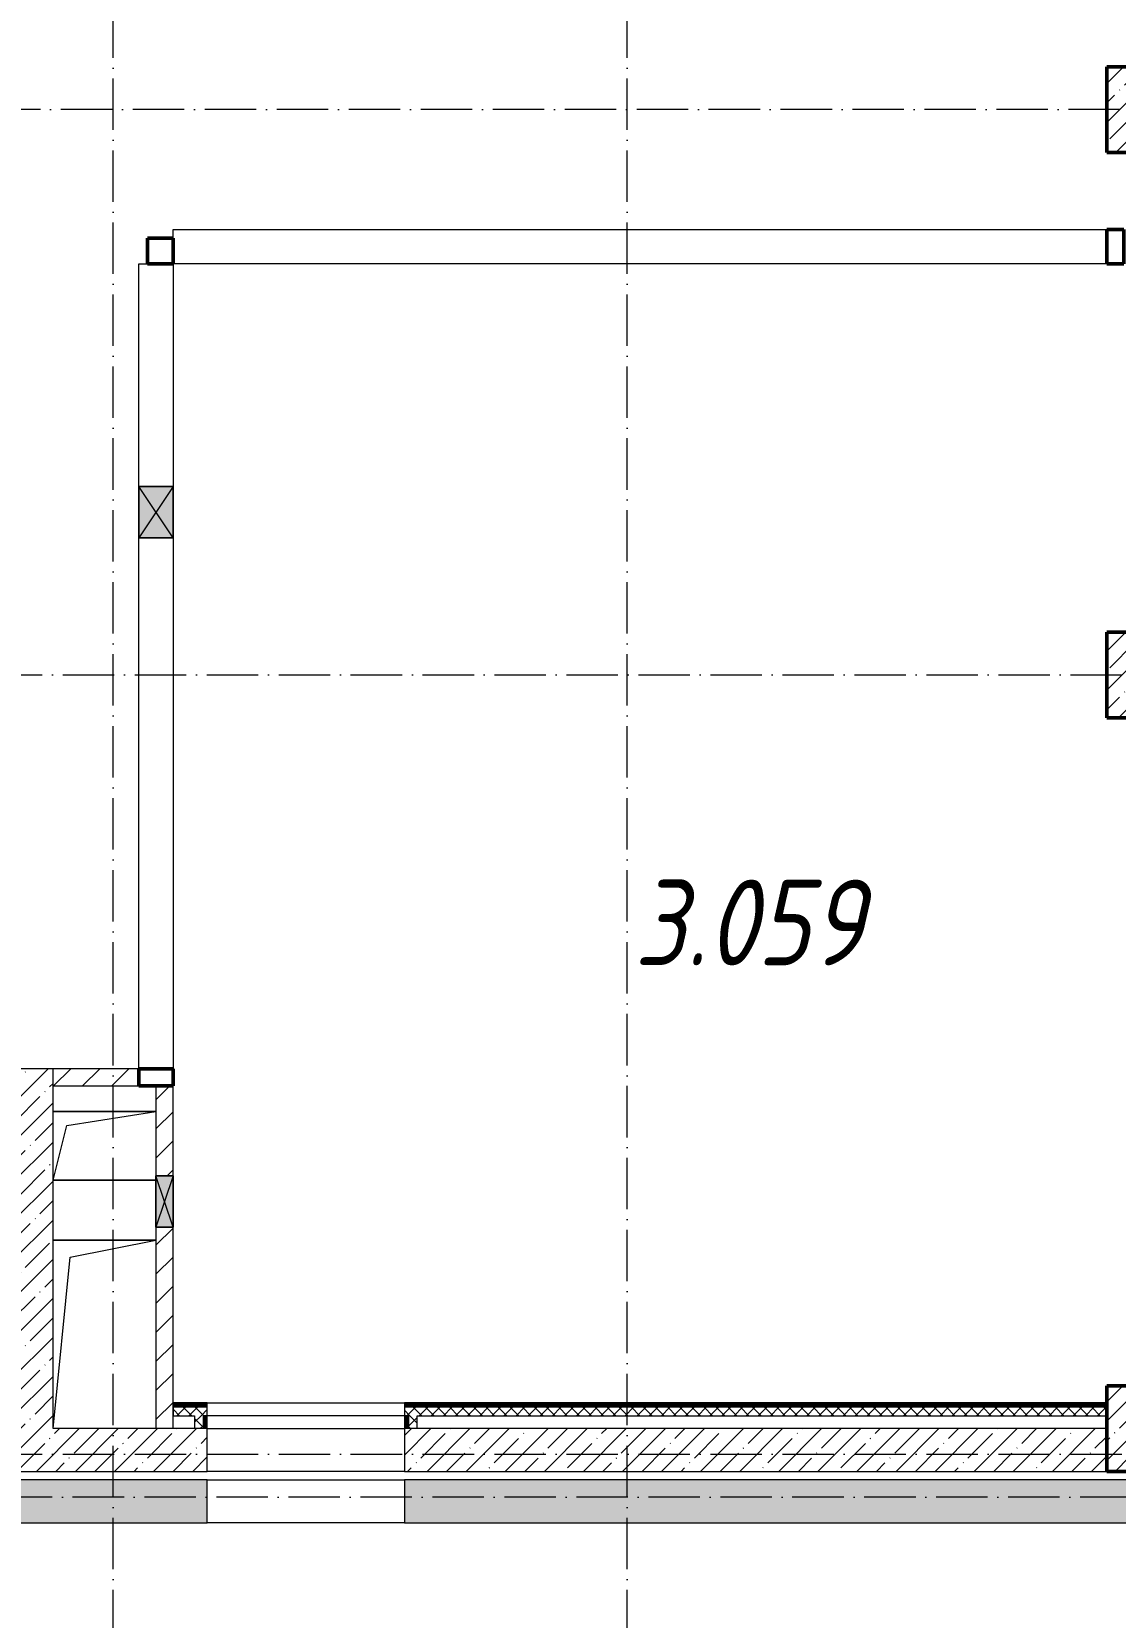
# Model space of a CAD drawing. Header units: millimetres. Extents: x -213536 to 1564669, y 70501 to 942238.
# Drawn here: x 159004 to 165329, y 467695 to 476952 of the extents above; entities that cross this region are included whole.
import ezdxf

# ---------------------------------------------------------------- set-up
doc = ezdxf.new("R2010")
doc.units = ezdxf.units.MM
doc.linetypes.add('50_200_ШТРИХ_1Т_ш5_п1_п1_', pattern=[700, 500, -100, 0, -100])
for name, color, linetype, lineweight in [('A-DETL-GENF-OTLN', 7, 'Continuous', 9), ('A-FLOR-____-OTLN', 7, 'Continuous', 9), ('A-GENM-____-OTLN', 7, 'Continuous', 9), ('A-GLAZ-____-OTLN', 7, 'Continuous', 9), ('A-WALL-____-MCUT-1', 7, 'Continuous', 9), ('A-WALL-____-MCUT-2', 7, 'Continuous', 50), ('A-WALL-____-MCUT-3', 7, 'Continuous', 9), ('A-WALL-____-OTLN', 7, 'Continuous', 9), ('A-WALL-____-PATT-1', 7, 'Continuous', 9), ('A-WALL-FNSH-MCUT-1', 7, 'Continuous', 9), ('I-WALL-____-OTLN', 7, 'Continuous', 9), ('S-COLS-____-MCUT', 7, 'Continuous', 50), ('S-COLS-____-OTLN', 7, 'Continuous', 9), ('S-GRID-____-OTLN-1', 7, '50_200_ШТРИХ_1Т_ш5_п1_п1_', 9), ('Марки помещений', 7, 'Continuous', 9)]:
    doc.layers.add(name, color=color, linetype=linetype, lineweight=lineweight)
doc.layers.add('A-WALL-____-PATT-3', color=9, linetype='Continuous', lineweight=9, true_color=0x808080)
doc.styles.add('ISOCPEUR_I_2', font='isocpeui.ttf', dxfattribs={"width": 0.85, "height": 2.3})
pattern_1 = [(45, (142429.06, 459015.94), (-84.8528, 84.8528), [])]
pattern_2 = [(45, (142429.06, 459015.94), (-114.0493, 114.0493), []), (45, (142543.1, 459015.94), (-114.0493, 114.0493), [201.612, -40.322, 3.353, -36.97])]
pattern_3 = [(45, (142429.057, 459015.94), (-35.35534, 35.35534), []), (135, (142429.057, 459015.94), (-35.35534, -35.35534), [])]

# ---------------------------------------------------------------- blocks, each defined once
blk = doc.blocks.new('BSC_Колонна _Прямоугольная - 500х700-V123-АР1_План отверстий 3 этажа в осях 1-64_А-ГГ')
at = {"layer": 'S-COLS-____-OTLN'}
h = blk.add_hatch(dxfattribs=at)
h.set_pattern_fill('FP_146', color=256, style=0, pattern_type=2)
h.set_pattern_definition([(315, (-9781.04, 23200), (114.0493, 114.0493), []), (315, (-9781.04, 23085.95), (114.0493, 114.0493), [201.613, -40.323, 3.353, -36.97])])
h.paths.add_polyline_path([(-250, 350), (-250, -350), (250, -350), (250, 350)], flags=0)
at = {"layer": 'S-COLS-____-MCUT'}
for p, q in [((250, 350), (-250, 350)), ((-250, 350), (-250, -350)), ((250, -350), (250, 350)), ((-250, -350), (250, -350))]:
    blk.add_line(p, q, dxfattribs=at)
blk = doc.blocks.new('BSC_Колонна _Прямоугольная - 500х700-V125-АР1_План отверстий 3 этажа в осях 1-64_А-ГГ')
at = {"layer": 'S-COLS-____-OTLN'}
h = blk.add_hatch(dxfattribs=at)
h.set_pattern_fill('FP_148', color=256, style=0, pattern_type=2)
h.set_pattern_definition([(315, (-17481.04, 23200), (114.04925, 114.04925), []), (315, (-17481.04, 23085.95), (114.04925, 114.04925), [201.613, -40.323, 3.353, -36.97])])
h.paths.add_polyline_path([(-250, 350), (-250, -350), (250, -350), (250, 350)], flags=0)
at = {"layer": 'S-COLS-____-MCUT'}
for p, q in [((250, 350), (-250, 350)), ((-250, 350), (-250, -350)), ((250, -350), (250, 350)), ((-250, -350), (250, -350))]:
    blk.add_line(p, q, dxfattribs=at)
blk = doc.blocks.new('BSC_Колонна _Прямоугольная - 500х700-V130-АР1_План отверстий 3 этажа в осях 1-64_А-ГГ')
at = {"layer": 'S-COLS-____-OTLN'}
h = blk.add_hatch(dxfattribs=at)
h.set_pattern_fill('FP_153', color=256, style=0, pattern_type=2)
h.set_pattern_definition([(315, (-14181.04, 23200), (114.04925, 114.04925), []), (315, (-14181.04, 23085.95), (114.04925, 114.04925), [201.613, -40.323, 3.353, -36.97])])
h.paths.add_polyline_path([(-250, 350), (-250, -350), (250, -350), (250, 350)], flags=0)
at = {"layer": 'S-COLS-____-MCUT'}
for p, q in [((250, 350), (-250, 350)), ((-250, 350), (-250, -350)), ((250, -350), (250, 350)), ((-250, -350), (250, -350))]:
    blk.add_line(p, q, dxfattribs=at)
blk = doc.blocks.new('AR_Отверстие прямоугольное _в плите_ - AR_Отверстие прямоугольное _в плите_-V186-АР1_План отверстий 3 этажа в осях 1-64_А-ГГ')
at = {"layer": 'A-GENM-____-OTLN'}
for p, q in [((300, 550), (-300, 550)), ((-200, 450), (300, 550)), ((-300, -550), (-200, 450))]:
    blk.add_line(p, q, dxfattribs=at)
blk = doc.blocks.new('AR_Отверстие прямоугольное _в плите_ - AR_Отверстие прямоугольное _в плите_-30552531-АР1_План отверстий 3 этажа в осях 1-64_А-ГГ')
at = {"layer": 'A-GENM-____-OTLN'}
for p, q in [((300, 200), (-300, 200)), ((-220, 120), (300, 200)), ((-300, -200), (-220, 120)), ((-300, -200), (300, -200))]:
    blk.add_line(p, q, dxfattribs=at)
blk = doc.blocks.new('BSC_Колонна _Прямоугольная1 - 150х150 _металл_-35283274-АР1_План отверстий 3 этажа в осях 1-64_А-ГГ')
at = {"layer": 'S-COLS-____-MCUT'}
for p, q in [((75, 75), (-75, 75)), ((-75, 75), (-75, -75)), ((75, -75), (75, 75)), ((-75, -75), (75, -75))]:
    blk.add_line(p, q, dxfattribs=at)
blk = doc.blocks.new('BSC_Колонна _Прямоугольная1 - 200х100 _металл_-35191367-АР1_План отверстий 3 этажа в осях 1-64_А-ГГ')
at = {"layer": 'S-COLS-____-MCUT'}
for p, q in [((100, 50), (-100, 50)), ((-100, 50), (-100, -50)), ((100, -50), (100, 50)), ((-100, -50), (100, -50))]:
    blk.add_line(p, q, dxfattribs=at)
blk = doc.blocks.new('AR_Отверстие прямоугольное _в стене__БезПР - AR_Отверстие прямоугольное _в стене__БезПР-36899507-АР1_План отверстий 3 этажа в осях 1-64_А-ГГ')
at = {"layer": 'A-GLAZ-____-OTLN'}
blk.add_hatch(color=256, dxfattribs=at).paths.add_polyline_path([(150, -100), (150, 100), (-150, 100), (-150, -100)], flags=0)
at = {"layer": 'A-DETL-GENF-OTLN'}
for p, q in [((-150, -100), (-150, 100)), ((-150, 100), (150, 100)), ((150, 100), (-150, -100)), ((-150, 100), (150, -100)), ((150, 100), (-150, 100)), ((-150, 100), (-150, -100)), ((150, 100), (150, -100)), ((150, -100), (150, 100)), ((150, -100), (-150, -100)), ((-150, -100), (150, -100))]:
    blk.add_line(p, q, dxfattribs=at)
at = {"layer": 'A-GLAZ-____-OTLN'}
blk.add_line((150, 100), (-150, 100), dxfattribs=at)
blk = doc.blocks.new('AR_Отверстие прямоугольное _в стене__БезПР - AR_Отверстие прямоугольное _в стене__БезПР-36899564-АР1_План отверстий 3 этажа в осях 1-64_А-ГГ')
at = {"layer": 'A-GLAZ-____-OTLN'}
blk.add_hatch(color=256, dxfattribs=at).paths.add_polyline_path([(150, 50), (-150, 50), (-150, -50), (150, -50)], flags=0)
at = {"layer": 'A-DETL-GENF-OTLN'}
for p, q in [((-150, -50), (-150, 50)), ((-150, 50), (150, 50)), ((150, 50), (-150, -50)), ((-150, 50), (150, -50)), ((150, 50), (-150, 50)), ((-150, 50), (-150, -50)), ((150, 50), (150, -50)), ((150, -50), (150, 50)), ((150, -50), (-150, -50)), ((-150, -50), (150, -50))]:
    blk.add_line(p, q, dxfattribs=at)
at = {"layer": 'A-GLAZ-____-OTLN'}
blk.add_line((150, 50), (-150, 50), dxfattribs=at)

msp = doc.modelspace()

# ---------------------------------------------------------------- hatches: boundary and pattern name
at = {"layer": 'A-WALL-____-PATT-1'}
h = msp.add_hatch(dxfattribs=at)
h.set_pattern_fill('FP_38', color=256, style=0, pattern_type=2)
h.set_pattern_definition(pattern_2)
h.paths.add_polyline_path([(159129.1, 468797), (159129.1, 470897), (158879.1, 470897), (158879.1, 468797)], flags=0)
h = msp.add_hatch(dxfattribs=at)
h.set_pattern_fill('FP_4', color=256, style=0, pattern_type=2)
h.set_pattern_definition(pattern_1)
h.paths.add_polyline_path([(159629.1, 470797), (159629.1, 470897), (159129.1, 470897), (159129.1, 470797)], flags=0)
h = msp.add_hatch(dxfattribs=at)
h.set_pattern_fill('FP_4', color=256, style=0, pattern_type=2)
h.set_pattern_definition(pattern_1)
h.paths.add_polyline_path([(159729.1, 468797), (159829.1, 468797), (159829.1, 469972), (159729.1, 469972)], flags=0)
h.paths.add_polyline_path([(159729.1, 470272), (159829.1, 470272), (159829.1, 470797), (159729.1, 470797)], flags=0)
h = msp.add_hatch(dxfattribs=at)
h.set_pattern_fill('FP_38', color=256, style=0, pattern_type=2)
h.set_pattern_definition(pattern_2)
h.paths.add_polyline_path([(165279.1, 468547), (165279.1, 468797), (161179.1, 468797), (161179.1, 468547), (163625, 468547)], flags=0)
h.paths.add_polyline_path([(160029.1, 468547), (160029.1, 468797), (152529.1, 468797), (152529.1, 468547), (159206.3, 468547)], flags=0)
h = msp.add_hatch(dxfattribs=at)
h.set_pattern_fill('FP_38', color=256, style=0, pattern_type=2)
h.set_pattern_definition(pattern_2)
h.paths.add_polyline_path([(165392.4, 468247), (165979.1, 468247), (165979.1, 468497), (161179.1, 468497), (161179.1, 468247), (163625, 468247)], flags=0)
h.paths.add_polyline_path([(160029.1, 468247), (160029.1, 468497), (152029.1, 468497), (152029.1, 468247), (155634.4, 468247), (155634.4, 468292.7), (155721.1, 468292.7), (155721.1, 468247), (158322.6, 468247)], flags=0)
h.paths.add_polyline_path([(148029.1, 468247), (148029.1, 468497), (140479.1, 468497), (140479.1, 468247), (147717.8, 468247)], flags=0)
at = {"layer": 'A-WALL-____-PATT-3'}
h = msp.add_hatch(dxfattribs=at)
h.set_pattern_fill('FP_7', color=256, style=0, pattern_type=2)
h.set_pattern_definition(pattern_3)
h.paths.add_polyline_path([(165279.1, 468872), (165279.1, 468922), (161179.1, 468922), (161179.1, 468872), (163625, 468872)], flags=0)
h.paths.add_polyline_path([(159829.1, 468872), (160029.1, 468872), (160029.1, 468922), (159829.1, 468922)], flags=0)
h = msp.add_hatch(dxfattribs=at)
h.set_pattern_fill('FP_7', color=256, style=0, pattern_type=2)
h.set_pattern_definition(pattern_3)
h.paths.add_polyline_path([(160004.1, 468797), (160004.1, 468872), (159954.1, 468872), (159954.1, 468797)], flags=0)
h = msp.add_hatch(dxfattribs=at)
h.set_pattern_fill('FP_7', color=256, style=0, pattern_type=2)
h.set_pattern_definition(pattern_3)
h.paths.add_polyline_path([(161254.1, 468797), (161254.1, 468872), (161204.1, 468872), (161204.1, 468797)], flags=0)

# ---------------------------------------------------------------- linework, layer by layer
at = {"layer": 'A-FLOR-____-OTLN'}
for p, q in [((159129.1, 470647), (159729.1, 470647)), ((159729.1, 470247), (159129.1, 470247)), ((159129.1, 469897), (159729.1, 469897))]:
    msp.add_line(p, q, dxfattribs=at)
at = {"layer": 'A-WALL-____-MCUT-1'}
for p, q in [((159129.1, 470897), (158879.1, 470897)), ((159129.1, 468797), (159129.1, 470897)), ((160029.1, 468797), (159129.1, 468797)), ((160029.1, 468547), (160029.1, 468797)), ((165279.1, 468797), (161179.1, 468797)), ((161179.1, 468797), (161179.1, 468547)), ((160029.1, 468497), (152029.1, 468497)), ((152529.1, 468547), (160029.1, 468547)), ((160029.1, 468247), (160029.1, 468497)), ((161179.1, 468547), (165279.1, 468547)), ((168229.1, 468497), (161179.1, 468497)), ((161179.1, 468497), (161179.1, 468247)), ((155721.1, 468247), (160029.1, 468247)), ((161179.1, 468247), (168229.1, 468247))]:
    msp.add_line(p, q, dxfattribs=at)
at = {"layer": 'A-WALL-____-MCUT-2'}
for p, q in [((160029.1, 468934.5), (159829.1, 468934.5)), ((160016.6, 468872), (160016.6, 468797)), ((165279.1, 468934.5), (161179.1, 468934.5)), ((161191.6, 468872), (161191.6, 468797))]:
    msp.add_line(p, q, dxfattribs=at)
at = {"layer": 'A-WALL-____-MCUT-3'}
for p, q in [((159829.1, 468922), (159829.1, 468872)), ((160029.1, 468922), (159829.1, 468922)), ((159829.1, 468872), (159954.1, 468872)), ((159954.1, 468872), (159954.1, 468797)), ((160029.1, 468872), (160004.1, 468872)), ((160004.1, 468872), (160004.1, 468797)), ((160029.1, 468872), (160029.1, 468922)), ((161179.1, 468922), (161179.1, 468872)), ((165279.1, 468922), (161179.1, 468922)), ((161204.1, 468872), (161179.1, 468872)), ((161204.1, 468872), (161204.1, 468797)), ((161254.1, 468872), (165279.1, 468872)), ((161254.1, 468797), (161254.1, 468872))]:
    msp.add_line(p, q, dxfattribs=at)
at = {"layer": 'A-WALL-____-OTLN'}
for p, q in [((160029.1, 468797), (161179.1, 468797)), ((161179.1, 468547), (160029.1, 468547)), ((160029.1, 468497), (161179.1, 468497)), ((161179.1, 468247), (160029.1, 468247))]:
    msp.add_line(p, q, dxfattribs=at)
at = {"layer": 'A-WALL-FNSH-MCUT-1'}
for p, q in [((159629.1, 470897), (159129.1, 470897)), ((159129.1, 470797), (159629.1, 470797)), ((159729.1, 470797), (159729.1, 470272)), ((159829.1, 470272), (159829.1, 470797)), ((159729.1, 469972), (159729.1, 468797)), ((159829.1, 468797), (159829.1, 469972)), ((160029.1, 468947), (159829.1, 468947)), ((160029.1, 468922), (160029.1, 468947)), ((165279.1, 468947), (161179.1, 468947)), ((161179.1, 468947), (161179.1, 468922)), ((160029.1, 468797), (160029.1, 468872)), ((161179.1, 468872), (161179.1, 468797))]:
    msp.add_line(p, q, dxfattribs=at)
at = {"layer": 'I-WALL-____-OTLN'}
for p, q in [((159829.1, 475747), (159829.1, 475797)), ((159829.1, 475797), (165279.1, 475797)), ((159629.1, 474297), (159629.1, 475597)), ((159629.1, 475597), (159679.1, 475597)), ((165279.1, 475597), (159829.1, 475597)), ((159829.1, 475597), (159829.1, 474297)), ((159629.1, 470897), (159629.1, 473997)), ((159829.1, 473997), (159829.1, 470897)), ((160029.1, 468947), (161179.1, 468947)), ((161179.1, 468872), (160029.1, 468872))]:
    msp.add_line(p, q, dxfattribs=at)
at = {"layer": 'S-GRID-____-OTLN-1', "color": 251, "ltscale": 0.6, "true_color": 0x636466}
for p, q in [((159479.1, 454533.3), (159479.1, 508896.9)), ((162479.1, 454533.3), (162479.1, 508896.9)), ((169136.8, 476497), (137760.3, 476497)), ((137760.3, 473197), (169136.8, 473197)), ((137760.3, 468647), (166299.7, 468647)), ((246503.5, 468397), (137999.2, 468397))]:
    msp.add_line(p, q, dxfattribs=at)

# ---------------------------------------------------------------- block references
at = {"layer": 'A-GENM-____-OTLN'}
for name, p in [('AR_Отверстие прямоугольное _в плите_ - AR_Отверстие прямоугольное _в плите_-30552531-АР1_План отверстий 3 этажа в осях 1-64_А-ГГ', (159429.1, 470447)), ('AR_Отверстие прямоугольное _в плите_ - AR_Отверстие прямоугольное _в плите_-V186-АР1_План отверстий 3 этажа в осях 1-64_А-ГГ', (159429.1, 469347))]:
    msp.add_blockref(name, p, dxfattribs=at)
at = {"layer": 'A-GLAZ-____-OTLN'}
for name, p, rotation in [('AR_Отверстие прямоугольное _в стене__БезПР - AR_Отверстие прямоугольное _в стене__БезПР-36899507-АР1_План отверстий 3 этажа в осях 1-64_А-ГГ', (159729.1, 474147), 269.9999999999999), ('AR_Отверстие прямоугольное _в стене__БезПР - AR_Отверстие прямоугольное _в стене__БезПР-36899564-АР1_План отверстий 3 этажа в осях 1-64_А-ГГ', (159779.1, 470122), 270)]:
    msp.add_blockref(name, p, dxfattribs=dict(at, rotation=rotation))
at = {"layer": 'S-COLS-____-OTLN'}
for name, p, rotation in [('BSC_Колонна _Прямоугольная - 500х700-V125-АР1_План отверстий 3 этажа в осях 1-64_А-ГГ', (165629.1, 476497), 89.9999999999999), ('BSC_Колонна _Прямоугольная1 - 200х100 _металл_-35191367-АР1_План отверстий 3 этажа в осях 1-64_А-ГГ', (165329.1, 475697), 270.0000000000001), ('BSC_Колонна _Прямоугольная1 - 150х150 _металл_-35283274-АР1_План отверстий 3 этажа в осях 1-64_А-ГГ', (159754.1, 475672), 270.0000000000001), ('BSC_Колонна _Прямоугольная - 500х700-V130-АР1_План отверстий 3 этажа в осях 1-64_А-ГГ', (165629.1, 473197), 89.9999999999999), ('BSC_Колонна _Прямоугольная - 500х700-V123-АР1_План отверстий 3 этажа в осях 1-64_А-ГГ', (165629.1, 468797), 89.9999999999999)]:
    msp.add_blockref(name, p, dxfattribs=dict(at, rotation=rotation))
msp.add_blockref('BSC_Колонна _Прямоугольная1 - 200х100 _металл_-35191367-АР1_План отверстий 3 этажа в осях 1-64_А-ГГ', (159729.1, 470847), dxfattribs=at)

# ---------------------------------------------------------------- texts
at = {"layer": 'Марки помещений', "insert": (162521.1, 472001.5), "char_height": 500, "width": 785.654, "attachment_point": 1, "style": 'ISOCPEUR_I_2'}
msp.add_mtext('3.059', dxfattribs=at)

doc.saveas('drawing.dxf')
